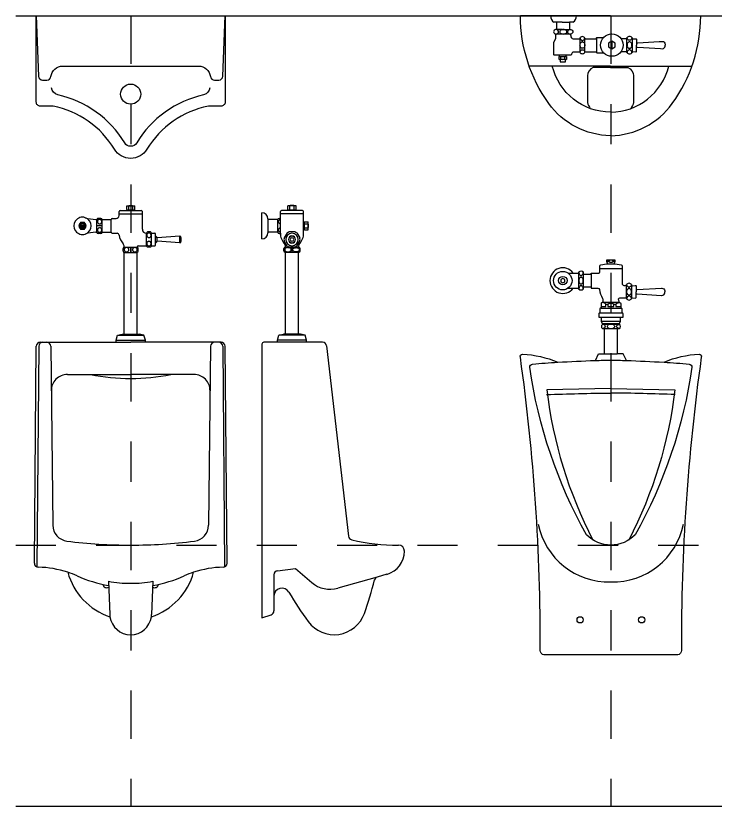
# Model space of a CAD drawing. Header units: inches. Extents: x -5 to 57, y -105 to 48.
# Drawn here: x 28.844 to 30.586, y 38.029 to 39.997 of the extents above; entities that cross this region are included whole.
import ezdxf

# ---------------------------------------------------------------- set-up
doc = ezdxf.new("R2010")
doc.units = ezdxf.units.IN
doc.header["$MEASUREMENT"] = 0
doc.linetypes.add('ACAD_ISO03W100', pattern=[30, 12, -18])
doc.linetypes.add('ACAD_ISO10W100', pattern=[18, 12, -3, 0, -3])

# ---------------------------------------------------------------- blocks, each defined once
blk = doc.blocks.new('bn46-1')
blk.add_lwpolyline([(-0.0406, -0.3321, 0.211424), (-0.1934, -0.225), (-0.2251, -0.225, -0.414214), (-0.2351, -0.215), (-0.2351, 0), (0.2351, 0), (0.2351, -0.215, -0.414214), (0.2251, -0.225), (0.1934, -0.225, 0.211424), (0.0406, -0.3321, -0.564644)], format="xyb", close=True)
at = {"color": 8}
for points in [[(-0.2351, 0), (-0.2294, -0.1504, 0.403277), (-0.2195, -0.16), (-0.2086, -0.16, 0.377964), (-0.1987, -0.1513, -0.377964), (-0.1689, -0.125), (0.1689, -0.125, -0.377964), (0.1987, -0.1513, 0.377964), (0.2086, -0.16), (0.2195, -0.16, 0.403277), (0.2294, -0.1504), (0.2351, 0)], [(0.1973, -0.179, -0.328184), (0.1817, -0.1968, 0.205384), (0.0149, -0.3166, -0.564644), (-0.0149, -0.3166, 0.205384), (-0.1817, -0.1968, -0.328184), (-0.1973, -0.179)]]:
    blk.add_lwpolyline(points, format="xyb", dxfattribs=at)
blk.add_circle((0, -0.195), 0.025)
blk = doc.blocks.new('bn46-2')
for p, q in [((-0.01, 1.0675), (-0.0045, 1.0675)), ((-0.01, 1.0585), (-0.01, 1.0675)), ((-0.005, 1.0585), (-0.005, 1.0675)), ((-0.0045, 1.0685), (0.0045, 1.0685)), ((-0.0045, 1.0675), (-0.0045, 1.0685)), ((-0.0045, 1.0675), (0.0045, 1.0675)), ((0.0045, 1.0675), (0.0045, 1.0685)), ((0.0045, 1.0675), (0.01, 1.0675)), ((0.005, 1.0585), (0.005, 1.0675)), ((0.01, 1.0585), (0.01, 1.0675)), ((-0.029, 1.0435), (-0.029, 1.0535)), ((-0.029, 1.0475), (0.029, 1.0475)), ((-0.026, 1.0565), (-0.008, 1.0565)), ((-0.008, 1.0565), (-0.008, 1.0575)), ((-0.008, 1.0565), (0.008, 1.0565)), ((0.008, 1.0565), (0.008, 1.0575)), ((0.008, 1.0565), (0.026, 1.0565)), ((0.029, 1.0095), (0.029, 1.0535)), ((-0.1248, 1.0262), (-0.1295, 1.018)), ((-0.1153, 1.0262), (-0.1248, 1.0262)), ((-0.1105, 1.018), (-0.1153, 1.0262)), ((-0.087, 1.034), (-0.084, 1.034)), ((-0.084, 1.0023), (-0.084, 1.0337)), ((-0.074, 1.0367), (-0.081, 1.0367)), ((-0.071, 1.034), (-0.049, 1.034)), ((-0.071, 1.0023), (-0.071, 1.0337)), ((-0.049, 1.0025), (-0.049, 1.0335)), ((-0.046, 1.0365), (-0.036, 1.0365)), ((-0.1295, 1.018), (-0.1248, 1.0098)), ((-0.1249, 1.019), (-0.1151, 1.019)), ((-0.1249, 1.017), (-0.1151, 1.017)), ((-0.1248, 1.0098), (-0.1153, 1.0098)), ((-0.1153, 1.0098), (-0.1105, 1.018)), ((-0.071, 1.018), (-0.084, 1.018)), ((-0.087, 1.002), (-0.084, 1.002)), ((-0.074, 0.9993), (-0.081, 0.9993)), ((-0.071, 1.002), (-0.049, 1.002)), ((-0.046, 0.9995), (-0.0337, 0.9995)), ((0.039, 0.9683), (0.039, 0.9997)), ((0.049, 1.0027), (0.042, 1.0027)), ((0.052, 0.9683), (0.052, 0.9997)), ((0.052, 0.9995), (0.06, 0.9995)), ((0.062, 0.993), (0.062, 0.9975)), ((0.062, 0.975), (0.062, 0.993)), ((0.122, 0.9925), (0.066, 0.9885)), ((0.066, 0.9795), (0.066, 0.9885)), ((0.122, 0.9755), (0.122, 0.9925)), ((0.126, 0.9795), (0.126, 0.9885)), ((-0.016, 0.965), (-0.016, 0.9663)), ((-0.0157, 0.965), (0.0157, 0.965)), ((0, 0.952), (0, 0.965)), ((0, 0.9645), (0, 0.9525)), ((0.016, 0.965), (0.016, 0.9655)), ((0.019, 0.9685), (0.039, 0.9685)), ((0.049, 0.9653), (0.042, 0.9653)), ((0.052, 0.9685), (0.06, 0.9685)), ((0.062, 0.9705), (0.062, 0.975)), ((0.122, 0.9755), (0.066, 0.9795)), ((-0.0187, 0.955), (-0.0187, 0.962)), ((-0.016, 0.748), (-0.016, 0.952)), ((-0.0157, 0.952), (0.0157, 0.952)), ((0.016, 0.748), (0.016, 0.952)), ((0.0187, 0.955), (0.0187, 0.962)), ((-0.033, 0.746), (-0.021, 0.748)), ((-0.021, 0.748), (-0.016, 0.748)), ((-0.016, 0.748), (0.016, 0.748)), ((0.016, 0.748), (0.021, 0.748)), ((0.033, 0.746), (0.021, 0.748)), ((-0.0365, 0.733), (-0.033, 0.746)), ((-0.0365, 0.733), (0.0365, 0.733)), ((-0.0365, 0.728), (-0.0365, 0.733)), ((-0.033, 0.746), (0.033, 0.746)), ((0.0365, 0.733), (0.033, 0.746)), ((0.0365, 0.728), (0.0365, 0.733)), ((-0.2399, 0.178), (-0.2351, 0.7181)), ((-0.2291, 0.7181), (-0.234, 0.1688)), ((-0.2251, 0.728), (-0.0365, 0.728)), ((-0.1989, 0.7181), (-0.1938, 0.2723)), ((-0.0365, 0.728), (0, 0.728)), ((0.0365, 0.728), (0, 0.728)), ((0.2251, 0.728), (0.0365, 0.728)), ((0.1989, 0.7181), (0.1938, 0.2723)), ((0.2291, 0.7181), (0.234, 0.1688)), ((0.2399, 0.178), (0.2351, 0.7181)), ((-0.1576, 0.648), (0, 0.648)), ((0.1576, 0.648), (0, 0.648)), ((-0.0554, 0.1329), (-0.052, 0.05)), ((0.0554, 0.1329), (0.052, 0.05))]:
    blk.add_line(p, q)
for points in [[(-0.0775, 1.0343, 0.106673), (-0.0795, 1.0339, 0.101512), (-0.0813, 1.0326, 0.094975), (-0.0824, 1.0307, 0.090819), (-0.0829, 1.0285, 0.090819), (-0.0824, 1.0262, 0.094975), (-0.0813, 1.0243, 0.101512), (-0.0795, 1.0231, 0.106673), (-0.0775, 1.0226, 0.106673), (-0.0755, 1.0231, 0.101512), (-0.0737, 1.0243, 0.094975), (-0.0726, 1.0262, 0.090819), (-0.0721, 1.0285, 0.090819), (-0.0726, 1.0307, 0.094975), (-0.0737, 1.0326, 0.101512), (-0.0755, 1.0339, 0.106673)], [(-0.0775, 1.0135, 0.106673), (-0.0795, 1.0131, 0.101512), (-0.0813, 1.0118, 0.094975), (-0.0824, 1.0099, 0.090819), (-0.0829, 1.0076, 0.090819), (-0.0824, 1.0054, 0.094975), (-0.0813, 1.0035, 0.101512), (-0.0795, 1.0022, 0.106673), (-0.0775, 1.0018, 0.106673), (-0.0755, 1.0022, 0.101512), (-0.0737, 1.0035, 0.094975), (-0.0726, 1.0054, 0.090819), (-0.0721, 1.0076, 0.090819), (-0.0726, 1.0099, 0.094975), (-0.0737, 1.0118, 0.101512), (-0.0755, 1.0131, 0.106673)], [(0.0455, 1.0003, 0.106673), (0.0435, 0.9999, 0.101512), (0.0417, 0.9986, 0.094975), (0.0406, 0.9967, 0.090819), (0.0401, 0.9945, 0.090819), (0.0406, 0.9922, 0.094975), (0.0417, 0.9903, 0.101512), (0.0435, 0.9891, 0.106673), (0.0455, 0.9886, 0.106673), (0.0475, 0.9891, 0.101512), (0.0493, 0.9903, 0.094975), (0.0504, 0.9922, 0.090819), (0.0509, 0.9945, 0.090819), (0.0504, 0.9967, 0.094975), (0.0493, 0.9986, 0.101512), (0.0475, 0.9999, 0.106673)], [(0.0455, 0.9795, 0.106673), (0.0435, 0.9791, 0.101512), (0.0417, 0.9778, 0.094975), (0.0406, 0.9759, 0.090819), (0.0401, 0.9736, 0.090819), (0.0406, 0.9714, 0.094975), (0.0417, 0.9695, 0.101512), (0.0435, 0.9682, 0.106673), (0.0455, 0.9678, 0.106673), (0.0475, 0.9682, 0.101512), (0.0493, 0.9695, 0.094975), (0.0504, 0.9714, 0.090819), (0.0509, 0.9736, 0.090819), (0.0504, 0.9759, 0.094975), (0.0493, 0.9778, 0.101512), (0.0475, 0.9791, 0.106673)], [(-0.0045, 0.9585, 0.106673), (-0.0049, 0.9605, 0.101512), (-0.0062, 0.9623, 0.094975), (-0.0081, 0.9634, 0.090819), (-0.0104, 0.9639, 0.090819), (-0.0126, 0.9634, 0.094975), (-0.0145, 0.9623, 0.101512), (-0.0158, 0.9605, 0.106673), (-0.0162, 0.9585, 0.106673), (-0.0158, 0.9565, 0.101512), (-0.0145, 0.9547, 0.094975), (-0.0126, 0.9536, 0.090819), (-0.0104, 0.9531, 0.090819), (-0.0081, 0.9536, 0.094975), (-0.0062, 0.9547, 0.101512), (-0.0049, 0.9565, 0.106673)], [(0.0163, 0.9585, 0.106673), (0.0159, 0.9605, 0.101512), (0.0146, 0.9623, 0.094975), (0.0127, 0.9634, 0.090819), (0.0105, 0.9639, 0.090819), (0.0082, 0.9634, 0.094975), (0.0063, 0.9623, 0.101512), (0.0051, 0.9605, 0.106673), (0.0046, 0.9585, 0.106673), (0.0051, 0.9565, 0.101512), (0.0063, 0.9547, 0.094975), (0.0082, 0.9536, 0.090819), (0.0105, 0.9531, 0.090819), (0.0127, 0.9536, 0.094975), (0.0146, 0.9547, 0.101512), (0.0159, 0.9565, 0.106673)]]:
    blk.add_lwpolyline(points, format="xyb", close=True)
for radius in [0.00823, 0.005]:
    blk.add_circle((-0.12, 1.018), radius)
for centre, radius, start, end in [((-0.036, 1.0435), 0.007, 270, 0), ((-0.026, 1.0535), 0.003, 90, 180), ((-0.0075, 1.0611), 0.00363, 226.3972, 262.0719), ((-0.0075, 1.0611), 0.00363, 262.0719, 313.6028), ((0, 1.0705), 0.013, 247.3801, 292.6199), ((0.0075, 1.0611), 0.00363, 226.3972, 277.9281), ((0.0075, 1.0611), 0.00363, 277.9281, 313.6028), ((0.026, 1.0535), 0.003, 0, 90), ((-0.12, 1.018), 0.0215, 71.0518, 288.9482), ((-0.12, 1.018), 0.0215, 288.9482, 71.0518), ((-0.087, 1.114), 0.08, 251.0518, 270), ((-0.081, 1.0337), 0.003, 90, 174.6388), ((-0.081, 1.0337), 0.003, 174.6388, 180), ((-0.074, 1.0337), 0.003, 0, 90), ((-0.046, 1.0335), 0.003, 90, 180), ((0.039, 1.0095), 0.01, 180, 270), ((-0.087, 0.922), 0.08, 90, 108.9482), ((-0.081, 1.0023), 0.003, 180, 270), ((-0.074, 1.0023), 0.003, 270, 0), ((-0.046, 1.0025), 0.003, 180, 270), ((-0.0337, 0.9945), 0.005, 6.638, 90), ((0.0101, 0.9996), 0.0391, 186.638, 222.695), ((0.042, 0.9997), 0.003, 90, 180), ((0.049, 0.9997), 0.003, 0, 90), ((0.06, 0.9975), 0.002, 0, 90), ((0.0564, 0.984), 0.0106, 25.0876, 58.1092), ((0.122, 0.9885), 0.004, 0, 90), ((-0.026, 0.9663), 0.01, 0, 42.695), ((-0.0157, 0.962), 0.003, 90, 180), ((0.0157, 0.962), 0.003, 0, 90), ((0.019, 0.9655), 0.003, 90, 180), ((0.042, 0.9683), 0.003, 180, 270), ((0.049, 0.9683), 0.003, 270, 0), ((0.06, 0.9705), 0.002, 270, 0), ((0.0564, 0.984), 0.0106, 301.8908, 334.9124), ((0.122, 0.9795), 0.004, 270, 0), ((-0.0157, 0.955), 0.003, 180, 270), ((0.0157, 0.955), 0.003, 270, 0), ((-0.2251, 0.718), 0.01, 90, 179.4885), ((-0.2191, 0.718), 0.01, 90, 179.4884), ((-0.2089, 0.718), 0.01, 0.6577, 90), ((0.2089, 0.718), 0.01, 90, 179.3423), ((0.2191, 0.718), 0.01, 0.5116, 90), ((0.2251, 0.718), 0.01, 0.5115, 90), ((-0.1576, 0.608), 0.04, 90, 180.6577), ((0, 1.143), 0.505, 258.5788, 270), ((0, 1.143), 0.505, 270, 281.4212), ((0.1576, 0.608), 0.04, 359.3423, 90), ((-0.1538, 0.2728), 0.04, 180.6577, 262.7228), ((0.1538, 0.2728), 0.04, 277.2772, 359.3423), ((0, 1.4769), 1.2539, 262.7228, 270), ((0, 1.4769), 1.2539, 270, 277.2772), ((-0.2299, 0.1779), 0.01, 179.4885, 268.8544), ((0.2299, 0.1779), 0.01, 271.1456, 0.5115), ((-0.2351, -0.082), 0.25, 71.7271, 88.8544), ((0.2351, -0.082), 0.25, 91.1456, 108.2729), ((-0.2351, -0.082), 0.25, 65.9878, 71.7271), ((0, 0.1986), 0.1626, 195.3987, 251.5273), ((0, 0.4458), 0.3278, 245.9878, 260.3397), ((0, 0.1986), 0.1626, 288.4727, 344.6013), ((0, 0.4458), 0.3278, 279.6603, 294.0122), ((0.2351, -0.082), 0.25, 108.2729, 114.0122), ((-0.06, 0.126), 0.009, 184.2053, 305.0128), ((0, 0.4458), 0.3178, 259.9564, 270), ((0, 0.4458), 0.3178, 270, 280.0436), ((0.06, 0.126), 0.009, 234.9872, 355.7947), ((0, 0.0521), 0.0521, 182.3345, 188.5069), ((0, 0.0521), 0.0521, 188.5069, 270), ((0, 0.0521), 0.0521, 270, 351.4931), ((0, 0.0521), 0.0521, 351.4931, 357.6655)]:
    blk.add_arc(centre, radius, start, end)
blk = doc.blocks.new('bn46-3')
for p, q in [((0.0705, 0.0495), (0.065, 0.0495)), ((0.065, 0.0405), (0.065, 0.0495)), ((0.067, 0.0385), (0.067, 0.0395)), ((0.07, 0.0405), (0.07, 0.0495)), ((0.0795, 0.0505), (0.0705, 0.0505)), ((0.0705, 0.0495), (0.0705, 0.0505)), ((0.0795, 0.0495), (0.0705, 0.0495)), ((0.0795, 0.0495), (0.0795, 0.0505)), ((0.085, 0.0495), (0.0795, 0.0495)), ((0.08, 0.0405), (0.08, 0.0495)), ((0.083, 0.0385), (0.083, 0.0395)), ((0.085, 0.0405), (0.085, 0.0495)), ((0, -0.0325), (0, 0.0325)), ((0.046, 0.0187), (0.046, 0.0355)), ((0.104, 0.0295), (0.046, 0.0295)), ((0.067, 0.0385), (0.049, 0.0385)), ((0.083, 0.0385), (0.067, 0.0385)), ((0.101, 0.0385), (0.083, 0.0385)), ((0.104, 0.008), (0.104, 0.0355)), ((0.015, 0.0175), (0.015, 0.016)), ((0.04, 0.016), (0.015, 0.016)), ((0.015, 0.016), (0.015, -0.016)), ((0.04, -0.0157), (0.04, 0.0157)), ((0.043, 0.0187), (0.046, 0.0187)), ((0.046, -0.0183), (0.046, 0.0187)), ((0.104, 0.008), (0.105, 0.008)), ((0.104, -0.008), (0.104, 0.008)), ((0.106, 0.01), (0.115, 0.01)), ((0.106, 0.005), (0.115, 0.005)), ((0.115, 0.0045), (0.115, 0.01)), ((0.115, 0.0045), (0.116, 0.0045)), ((0.115, -0.0045), (0.115, 0.0045)), ((0.116, -0.0045), (0.116, 0.0045)), ((0.015, -0.016), (0.015, -0.0175)), ((0.04, -0.016), (0.015, -0.016)), ((0.043, -0.0187), (0.046, -0.0187)), ((0.0633, -0.0178), (0.0555, -0.0295)), ((0.082, -0.0153), (0.068, -0.0153)), ((0.0867, -0.0178), (0.0945, -0.0295)), ((0.104, -0.008), (0.105, -0.008)), ((0.104, -0.0183), (0.104, -0.008)), ((0.106, -0.005), (0.115, -0.005)), ((0.106, -0.01), (0.115, -0.01)), ((0.115, -0.01), (0.115, -0.0045)), ((0.115, -0.0045), (0.116, -0.0045)), ((0.0633, -0.0502), (0.0555, -0.0385)), ((0.0867, -0.0502), (0.0945, -0.0385)), ((0.0545, -0.0625), (0.0545, -0.0565)), ((0.0575, -0.0535), (0.0925, -0.0535)), ((0.059, -0.0535), (0.059, -0.0517)), ((0.082, -0.0527), (0.068, -0.0527)), ((0.075, -0.0535), (0.075, -0.0655)), ((0.091, -0.0535), (0.091, -0.0517)), ((0.0955, -0.0625), (0.0955, -0.0565)), ((0.0575, -0.0655), (0.0925, -0.0655)), ((0.059, -0.27), (0.059, -0.0655)), ((0.091, -0.27), (0.091, -0.0655)), ((0.0385, -0.285), (0.042, -0.272)), ((0.042, -0.272), (0.054, -0.27)), ((0.108, -0.272), (0.042, -0.272)), ((0.059, -0.27), (0.054, -0.27)), ((0.091, -0.27), (0.059, -0.27)), ((0.096, -0.27), (0.091, -0.27)), ((0.108, -0.272), (0.096, -0.27)), ((0.1115, -0.285), (0.108, -0.272)), ((0, -0.295), (0, -0.976)), ((0.0385, -0.29), (0.005, -0.29)), ((0.0385, -0.29), (0.0385, -0.285)), ((0.1115, -0.285), (0.0385, -0.285)), ((0.1115, -0.29), (0.0385, -0.29)), ((0.1115, -0.29), (0.1115, -0.285)), ((0.1511, -0.29), (0.1115, -0.29)), ((0.161, -0.2988), (0.2161, -0.7731)), ((0.0387, -0.8589), (0.0834, -0.853)), ((0.0834, -0.853), (0.1244, -0.8881)), ((0.03, -0.8688), (0.03, -0.922)), ((0.2873, -0.8745), (0.1891, -0.9024)), ((0.3113, -0.8677), (0.2873, -0.8745)), ((0.03, -0.922), (0.03, -0.9588)), ((0, -0.976), (0.0232, -0.9683))]:
    blk.add_line(p, q)
for points in [[(0.046, 0.0046, -0.081002), (0.0445, 0.0051, -0.101512), (0.0427, 0.0063, -0.094975), (0.0416, 0.0082, -0.090819), (0.0411, 0.0105, -0.090819), (0.0416, 0.0127, -0.094975), (0.0427, 0.0146, -0.101512), (0.0445, 0.0159, -0.081002), (0.046, 0.0163, -0.106673)], [(0.046, -0.0162, -0.081002), (0.0445, -0.0158, -0.101512), (0.0427, -0.0145, -0.094975), (0.0416, -0.0126, -0.090819), (0.0411, -0.0104, -0.090819), (0.0416, -0.0081, -0.094975), (0.0427, -0.0062, -0.101512), (0.0445, -0.0049, -0.081002), (0.046, -0.0045, -0.106673)]]:
    blk.add_lwpolyline(points, format="xyb")
for points in [[(0.0568, -0.0595, 0.145506), (0.0573, -0.0614, 0.107169), (0.0592, -0.0632, 0.077296), (0.0617, -0.0643, 0.064392), (0.065, -0.0647, 0.064392), (0.0683, -0.0643, 0.077296), (0.0708, -0.0632, 0.107169), (0.0727, -0.0614, 0.145506), (0.0733, -0.0595, 0.145506), (0.0727, -0.0576, 0.107169), (0.0708, -0.0558, 0.077296), (0.0683, -0.0547, 0.064392), (0.065, -0.0543, 0.064392), (0.0617, -0.0547, 0.077296), (0.0592, -0.0558, 0.107169), (0.0573, -0.0576, 0.145506)], [(0.0932, -0.0595, -0.145506), (0.0927, -0.0614, -0.107169), (0.0908, -0.0632, -0.077296), (0.0883, -0.0643, -0.064392), (0.085, -0.0647, -0.064392), (0.0817, -0.0643, -0.077296), (0.0792, -0.0632, -0.107169), (0.0773, -0.0614, -0.145506), (0.0767, -0.0595, -0.145506), (0.0773, -0.0576, -0.107169), (0.0792, -0.0558, -0.077296), (0.0817, -0.0547, -0.064392), (0.085, -0.0543, -0.064392), (0.0883, -0.0547, -0.077296), (0.0908, -0.0558, -0.107169), (0.0927, -0.0576, -0.145506)]]:
    blk.add_lwpolyline(points, format="xyb", close=True)
for centre, radius, start, end in [((0.0675, 0.0431), 0.00363, 226.3972, 262.0719), ((0.0675, 0.0431), 0.00363, 262.0719, 313.6028), ((0.075, 0.0525), 0.013, 247.3801, 292.6199), ((0.0825, 0.0431), 0.00363, 226.3972, 277.9281), ((0.0825, 0.0431), 0.00363, 277.9281, 313.6028), ((0, 0.0175), 0.015, 0, 90), ((0.049, 0.0355), 0.003, 90, 180), ((0.101, 0.0355), 0.003, 0, 90), ((0.043, 0.0157), 0.003, 90, 180), ((0.1086, 0.0075), 0.00363, 136.3972, 172.0719), ((0.1086, 0.0075), 0.00363, 172.0719, 223.6028), ((0.118, 0), 0.013, 157.3801, 202.6199), ((0, -0.0175), 0.015, 270, 0), ((0.043, -0.0157), 0.003, 180, 270), ((0.0851, -0.0184), 0.0391, 179.8646, 222.695), ((0.075, -0.034), 0.0155, 0, 180), ((0.075, -0.034), 0.02, 110.6121, 125.7718), ((0.075, -0.034), 0.02, 54.2282, 69.3879), ((0.0649, -0.0184), 0.0391, 317.305, 0.1354), ((0.1086, -0.0075), 0.00363, 136.3972, 187.9281), ((0.1086, -0.0075), 0.00363, 187.9281, 223.6028), ((0.075, -0.034), 0.02, 166.9961, 180), ((0.075, -0.034), 0.02, 180, 193.0039), ((0.075, -0.034), 0.0155, 180, 0), ((0.075, -0.034), 0.009, 0, 180), ((0.075, -0.034), 0.009, 180, 0), ((0.075, -0.034), 0.0085, 0, 180), ((0.075, -0.034), 0.0085, 180, 0), ((0.075, -0.034), 0.0045, 0, 180), ((0.075, -0.034), 0.0045, 180, 0), ((0.075, -0.034), 0.02, 0, 13.0039), ((0.075, -0.034), 0.02, 346.9961, 0), ((0.0575, -0.0565), 0.003, 90, 180), ((0.049, -0.0517), 0.01, 0, 42.695), ((0.075, -0.034), 0.02, 234.2282, 249.3879), ((0.075, -0.034), 0.02, 290.6121, 305.7718), ((0.101, -0.0517), 0.01, 137.305, 180), ((0.0925, -0.0565), 0.003, 0, 90), ((0.0575, -0.0625), 0.003, 180, 270), ((0.0925, -0.0625), 0.003, 270, 0), ((0.005, -0.295), 0.005, 90, 180), ((0.1511, -0.3), 0.01, 6.6202, 90), ((0.226, -0.7719), 0.01, 186.6202, 256.8969), ((0.34, -0.2821), 0.5129, 256.8969, 270), ((0.34, -0.81), 0.015, 0, 90), ((0.295, -0.81), 0.06, 285.8092, 0), ((0.04, -0.8688), 0.01, 97.5618, 180), ((-0.4973, -0.6937), 0.8, 340.1661, 346.4004), ((0.29, -0.8842), 0.01, 105.8092, 166.4004), ((0.05, -0.922), 0.02, 30.1595, 180), ((0.17, -0.835), 0.07, 229.3952, 285.8092), ((0.759, -0.51), 0.8, 210.1595, 216.4706), ((0.02, -0.9588), 0.01, 288.4349, 0), ((0.18, -0.938), 0.08, 216.4706, 340.1661)]:
    blk.add_arc(centre, radius, start, end)
blk = doc.blocks.new('bn46-4')
for p, q in [((-0.0008, 0), (-0.2252, 0)), ((-0.0008, 0), (0.2237, 0)), ((-0.1345, -0.016), (-0.1418, -0.016)), ((-0.1027, -0.016), (-0.1027, -0.0344)), ((-0.0947, -0.016), (-0.1027, -0.016)), ((-0.0997, -0.0494), (-0.0997, -0.0454)), ((-0.0937, -0.0574), (-0.0885, -0.0574)), ((-0.0885, -0.0574), (-0.0774, -0.0574)), ((-0.0774, -0.0554), (-0.0774, -0.0571)), ((-0.0774, -0.0571), (-0.0774, -0.0574)), ((-0.0774, -0.0574), (-0.0774, -0.0894)), ((0.053, -0.055), (0.053, -0.0562)), ((0.053, -0.0562), (0.053, -0.0565)), ((0.053, -0.0565), (0.053, -0.0903)), ((0.0023, -0.0634), (0.0023, -0.0824)), ((-0.0774, -0.0894), (-0.0774, -0.0909)), ((0.053, -0.0903), (0.053, -0.0913))]:
    blk.add_line(p, q)
for points in [[(-0.0008, -0.2985, -0.23764), (-0.1547, -0.2182, -0.156644), (-0.2252, 0, -0.995771)], [(-0.1211, -0.016), (-0.1345, -0.016, -0.351163)], [(-0.1211, -0.016), (-0.1027, -0.016, 0.255531)], [(-0.0008, -0.2985, 0.23764), (0.1531, -0.2182, 0.156644), (0.2237, 0, 0.995771)], [(-0.1345, -0.0344), (-0.1375, -0.0344, 0.913215), (-0.1375, -0.0454)], [(-0.1221, -0.0344), (-0.1345, -0.0344, 1.108254)], [(-0.1221, -0.0344), (-0.1027, -0.0344, -0.707546)], [(-0.1027, -0.0344), (-0.0997, -0.0344, -0.913215), (-0.0997, -0.0454), (-0.1007, -0.0454)], [(-0.0769, -0.0547, 0.071269), (-0.0764, -0.0566, 0.085783), (-0.0752, -0.0591, 0.10607), (-0.0731, -0.0608, 0.126822), (-0.0709, -0.0614, 0.126822), (-0.0687, -0.0608, 0.10607), (-0.0667, -0.0591, 0.085783), (-0.0654, -0.0566, 0.071269), (-0.0649, -0.0547, 0.075445)], [(-0.0644, -0.0559, 0.236068), (-0.0619, -0.0574), (-0.0357, -0.0574, 0.469837)], [(-0.0357, -0.0569), (-0.0357, -0.0554, -0.414214), (-0.0342, -0.0539), (-0.0182, -0.0539)], [(0.04, -0.0555, -0.236068), (0.0375, -0.057), (0.0254, -0.057, -0.651427)], [(0.0524, -0.0543, -0.071269), (0.052, -0.0562, -0.085783), (0.0507, -0.0587, -0.10607), (0.0487, -0.0605, -0.126822), (0.0465, -0.061, -0.126822), (0.0443, -0.0605, -0.10607), (0.0422, -0.0587, -0.085783), (0.0409, -0.0562, -0.071269), (0.0405, -0.0543, -0.075445)], [(0.053, -0.0565, 0.414214), (0.055, -0.0575), (0.062, -0.057, -0.274044), (0.064, -0.058), (0.064, -0.0654)], [(0.064, -0.0654, 0.386607), (0.067, -0.0674), (0.1207, -0.0643, -0.016603)], [(0.064, -0.0804, -0.386607), (0.067, -0.0784), (0.1235, -0.0817, 0.016603)], [(0.1207, -0.0643), (0.1275, -0.0639, -0.016603), (0.128, -0.0639, -1.33807)], [(0.128, -0.0639, -0.398884), (0.1355, -0.0704), (0.1355, -0.0729)], [(0.128, -0.0819, 0.398884), (0.1355, -0.0754), (0.1355, -0.0729)], [(-0.0769, -0.0916, -0.056795), (-0.0764, -0.0892, -0.085783), (-0.0752, -0.0867, -0.10607), (-0.0731, -0.085, -0.126822), (-0.0709, -0.0844, -0.126822), (-0.0687, -0.085, -0.10607), (-0.0667, -0.0867, -0.085783), (-0.0654, -0.0892, -0.056795), (-0.0649, -0.0916, -0.075445)], [(-0.0644, -0.0909, -0.236068), (-0.0619, -0.0894), (-0.0357, -0.0894, -0.469837)], [(-0.0357, -0.0894), (-0.0357, -0.0909, 0.414214), (-0.0342, -0.0924), (-0.0178, -0.0924)], [(0.04, -0.0913, 0.236068), (0.0375, -0.0898), (0.0247, -0.0898, 0.661248)], [(0.0524, -0.092, 0.056795), (0.052, -0.0896, 0.085783), (0.0507, -0.0871, 0.10607), (0.0487, -0.0853, 0.126822), (0.0465, -0.0848, 0.126822), (0.0443, -0.0853, 0.10607), (0.0422, -0.0871, 0.085783), (0.0409, -0.0896, 0.056795), (0.0405, -0.092, 0.075445)], [(0.053, -0.0903, -0.414214), (0.055, -0.0893), (0.062, -0.0898, 0.274044), (0.064, -0.0888), (0.064, -0.0814)], [(0.1235, -0.0817), (0.1275, -0.0819, 0.016603), (0.128, -0.0819, 1.33807)], [(-0.0008, -0.2402, -0.341958), (-0.1459, -0.125, -0.959099)], [(-0.0008, -0.1288), (-0.044, -0.1288, 0.296203), (-0.0584, -0.1493), (-0.0584, -0.216, 0.065425), (-0.0512, -0.2309, 2.868446)], [(-0.0008, -0.2402, 0.341958), (0.1444, -0.125, 0.959099)], [(-0.0008, -0.1288), (0.0424, -0.1288, -0.296203), (0.0568, -0.1493), (0.0568, -0.216, -0.065425), (0.0496, -0.2309, -2.868446)]]:
    blk.add_lwpolyline(points, format="xyb")
for points in [[(-0.1345, -0.0344), (-0.1345, -0.016)], [(-0.1375, -0.0454), (-0.1375, -0.0564), (-0.1425, -0.0674), (-0.1425, -0.0964)], [(-0.0997, -0.0454), (-0.1375, -0.0454)], [(-0.0644, -0.0909), (-0.0644, -0.0554)], [(-0.0357, -0.0569), (-0.0357, -0.0894)], [(0.04, -0.0913), (0.04, -0.055)], [(0.064, -0.0654), (0.064, -0.0729)], [(0.064, -0.0814), (0.064, -0.0729)], [(-0.1323, -0.0984), (-0.1415, -0.0984), (-0.1425, -0.0964)], [(-0.1275, -0.0984), (-0.1323, -0.0984)], [(-0.1115, -0.0984), (-0.1275, -0.0984)], [(-0.1275, -0.101), (-0.1275, -0.0984)], [(-0.0977, -0.0964), (-0.0987, -0.0984), (-0.1115, -0.0984)], [(-0.1115, -0.101), (-0.1115, -0.0984)], [(-0.0976, -0.0964), (-0.0945, -0.0894)], [(-0.0945, -0.0894), (-0.0774, -0.0894)], [(-0.1261, -0.109), (-0.1285, -0.109), (-0.1285, -0.101)], [(-0.1285, -0.101), (-0.1275, -0.101)], [(-0.1285, -0.101), (-0.1245, -0.102), (-0.1195, -0.101), (-0.1145, -0.102), (-0.1105, -0.101)], [(-0.1285, -0.109), (-0.1245, -0.108), (-0.1195, -0.109), (-0.1145, -0.108), (-0.1105, -0.109)], [(-0.1275, -0.101), (-0.1115, -0.101)], [(-0.1131, -0.109), (-0.1261, -0.109)], [(-0.1261, -0.109), (-0.1261, -0.1144), (-0.1228, -0.1144)], [(-0.1245, -0.108), (-0.1245, -0.102)], [(-0.1228, -0.1144), (-0.1131, -0.1144), (-0.1131, -0.109)], [(-0.1145, -0.108), (-0.1145, -0.102)], [(-0.1115, -0.101), (-0.1105, -0.101), (-0.1105, -0.109), (-0.1131, -0.109)], [(-0.0008, -0.125), (-0.2035, -0.125)], [(-0.0008, -0.125), (0.202, -0.125)]]:
    blk.add_lwpolyline(points)
for points in [[(-0.1184, -0.0454, 0.06206), (-0.1148, -0.0449, 0.075298), (-0.1121, -0.0438, 0.107049), (-0.11, -0.0418, 0.150029), (-0.1094, -0.0399, 0.150029), (-0.11, -0.038, 0.107049), (-0.1121, -0.036, 0.075298), (-0.1148, -0.0348, 0.06206), (-0.1184, -0.0344, 0.06206), (-0.122, -0.0348, 0.075298), (-0.1248, -0.036, 0.107049), (-0.1268, -0.038, 0.150029), (-0.1274, -0.0399, 0.150029), (-0.1268, -0.0418, 0.107049), (-0.1248, -0.0438, 0.075298), (-0.122, -0.0449, 0.06206)], [(-0.0649, -0.0729, -0.075445), (-0.0654, -0.0761, -0.085783), (-0.0667, -0.0786, -0.10607), (-0.0687, -0.0803, -0.126822), (-0.0709, -0.0809, -0.126822), (-0.0731, -0.0803, -0.10607), (-0.0752, -0.0786, -0.085783), (-0.0764, -0.0761, -0.075445), (-0.0769, -0.0729, -0.075445), (-0.0764, -0.0697, -0.085783), (-0.0752, -0.0672, -0.10607), (-0.0731, -0.0655, -0.126822), (-0.0709, -0.0649, -0.126822), (-0.0687, -0.0655, -0.10607), (-0.0667, -0.0672, -0.085783), (-0.0654, -0.0697, -0.075445)], [(0.0405, -0.0729, 0.075445), (0.0409, -0.0761, 0.085783), (0.0422, -0.0786, 0.10607), (0.0443, -0.0803, 0.126822), (0.0465, -0.0809, 0.126822), (0.0487, -0.0803, 0.10607), (0.0507, -0.0786, 0.085783), (0.052, -0.0761, 0.075445), (0.0525, -0.0729, 0.075445), (0.052, -0.0697, 0.085783), (0.0507, -0.0672, 0.10607), (0.0487, -0.0655, 0.126822), (0.0465, -0.0649, 0.126822), (0.0443, -0.0655, 0.10607), (0.0422, -0.0672, 0.085783), (0.0409, -0.0697, 0.075445)]]:
    blk.add_lwpolyline(points, format="xyb", close=True)
blk.add_lwpolyline([(0.0023, -0.0634), (-0.0059, -0.0681), (-0.0059, -0.0776), (0.0023, -0.0824), (0.0106, -0.0776), (0.0106, -0.0681)], close=True)
blk.add_circle((0.0023, -0.0729), 0.028)
for centre, radius, start, end in [((-0.1337, -0.0021), 0.0161, 172.3129, 239.6268), ((-0.1027, -0.001), 0.017, 297.9573, 3.3272), ((-0.1358, -0.0399), 0.00552, 275.1944, 84.8056), ((-0.1025, -0.0399), 0.00552, 95.1944, 264.8056), ((-0.0918, -0.0497), 0.00799, 178.1396, 255.6002), ((-0.0709, -0.0597), 0.00779, 33.3985, 146.6015), ((0.0465, -0.0593), 0.00779, 33.3985, 146.6015), ((-0.0709, -0.0866), 0.00779, 213.3985, 326.6015), ((0.0465, -0.087), 0.00779, 213.3985, 326.6015)]:
    blk.add_arc(centre, radius, start, end)
blk = doc.blocks.new('bn46-5')
for p, q in [((-0.1064, 0.9133), (-0.0938, 0.9133)), ((-0.0938, 0.9133), (-0.0807, 0.9133)), ((0.0518, 0.9218), (0.0518, 0.9207)), ((0.0518, 0.9207), (0.0518, 0.9203)), ((0.0518, 0.9203), (0.0518, 0.8883)), ((0.0518, 0.8883), (0.0518, 0.8873)), ((0.0161, 0.8123), (0.0161, 0.7494)), ((-0.0386, 0.7332), (-0.0307, 0.7494)), ((-0.0307, 0.7494), (-0.0159, 0.7494)), ((-0.0159, 0.7494), (0.0161, 0.7494)), ((0.031, 0.7494), (0.0161, 0.7494)), ((0.0389, 0.7332), (0.031, 0.7494))]:
    blk.add_line(p, q)
for points in [[(-0.0302, 0.9508, 0.333333), (-0.0272, 0.9538), (-0.0272, 0.9693, -0.350781), (-0.0252, 0.9718), (-0.0107, 0.9743)], [(-0.0097, 0.9743, 0.811394), (-0.0102, 0.9778), (-0.0102, 0.9828, -0.535184), (-0.0087, 0.9838), (0.0088, 0.9838, -0.302776), (0.0103, 0.9828), (0.0103, 0.9778, 0.811394), (0.0098, 0.9743, 0.825143)], [(-0.0102, 0.978, 0.073371), (-0.0084, 0.9786, 0.104203), (-0.0071, 0.9797, 0.174705), (-0.0067, 0.9806, 0.174705), (-0.0071, 0.9815, 0.104203), (-0.0084, 0.9825, 0.064948), (-0.01, 0.9831, 0.005212), (-0.0102, 0.9832, 0.051099)], [(0.0103, 0.983, 0.054532), (0.0089, 0.9825, 0.104203), (0.0076, 0.9815, 0.174705), (0.0073, 0.9806, 0.174705), (0.0076, 0.9797, 0.104203), (0.0089, 0.9786, 0.054532), (0.0103, 0.9781, 0.051099)], [(0.0098, 0.9743), (0.0108, 0.9743), (0.0253, 0.9718, -0.317388), (0.0278, 0.9693), (0.0278, 0.9248, 0.562867), (0.0388, 0.9218, 1.523925)], [(-0.0677, 0.9478), (-0.0677, 0.9528, 0.384615), (-0.0807, 0.9528, 0.444444)], [(-0.0807, 0.9528), (-0.0807, 0.9508, 0.384615)], [(-0.0807, 0.9508), (-0.0807, 0.9133, 0.384615)], [(-0.0797, 0.9536, 0.011121), (-0.0797, 0.9531, 0.067459), (-0.0793, 0.9498, 0.079812), (-0.0781, 0.9473, 0.107118), (-0.0762, 0.9454, 0.139889), (-0.0742, 0.9448, 0.139889), (-0.0723, 0.9454, 0.107118), (-0.0704, 0.9473, 0.079812), (-0.0692, 0.9498, 0.067459), (-0.0687, 0.9531, 0.011121), (-0.0688, 0.9536, 0.079812)], [(-0.0677, 0.9163), (-0.0677, 0.9478, 0.384615)], [(-0.0807, 0.9133), (-0.0807, 0.9113, 0.384615), (-0.0677, 0.9113), (-0.0677, 0.9163, 0.384615)], [(-0.0742, 0.9193, 0.139889), (-0.0762, 0.9188, 0.107118), (-0.0781, 0.9169, 0.079812), (-0.0793, 0.9144, 0.067459), (-0.0797, 0.9111, 0.011121), (-0.0797, 0.9105, 0.079812)], [(-0.0688, 0.9105, 0.011121), (-0.0687, 0.9111, 0.067459), (-0.0692, 0.9144, 0.079812), (-0.0704, 0.9169, 0.107118), (-0.0723, 0.9188, 0.139889), (-0.0742, 0.9193, 0.139889)], [(-0.0322, 0.9133, -0.336876), (-0.0282, 0.9098, 0.101926), (-0.0207, 0.8878, -0.144353), (-0.0197, 0.8838), (-0.0197, 0.8773)], [(0.0512, 0.9226, -0.071269), (0.0508, 0.9207, -0.085783), (0.0495, 0.9182, -0.10607), (0.0475, 0.9164, -0.126822), (0.0453, 0.9158, -0.126822), (0.0431, 0.9164, -0.10607), (0.041, 0.9182, -0.085783), (0.0397, 0.9207, -0.071269), (0.0393, 0.9226, -0.075445)], [(0.0518, 0.9203, 0.414214), (0.0538, 0.9193), (0.0608, 0.9198, -0.274044), (0.0628, 0.9188), (0.0628, 0.9118)], [(0.0628, 0.9118, 0.386607), (0.0658, 0.9098), (0.1263, 0.9133, -0.016603), (0.1268, 0.9134, -1.33807)], [(0.1268, 0.9133, -0.398884), (0.1343, 0.9068), (0.1343, 0.9043)], [(0.0388, 0.8873, 0.236068), (0.0363, 0.8888), (0.0213, 0.8888, 0.548946), (0.0198, 0.8818), (0.0198, 0.8773)], [(0.0512, 0.8866, 0.056795), (0.0508, 0.889, 0.085783), (0.0495, 0.8915, 0.10607), (0.0475, 0.8933, 0.126822), (0.0453, 0.8938, 0.126822), (0.0431, 0.8933, 0.10607), (0.041, 0.8915, 0.085783), (0.0397, 0.889, 0.056795), (0.0393, 0.8866, 0.075445)], [(0.0518, 0.8883, -0.414214), (0.0538, 0.8893), (0.0608, 0.8888, 0.274044), (0.0628, 0.8898), (0.0628, 0.8968)], [(0.0628, 0.8968, -0.386607), (0.0658, 0.8988), (0.1263, 0.8953, 0.016603), (0.1268, 0.8953, 1.33807)], [(0.1268, 0.8953, 0.398884), (0.1343, 0.9018), (0.1343, 0.9043)], [(-0.0197, 0.8773), (-0.0217, 0.8773, 0.414214), (-0.0242, 0.8748), (-0.0242, 0.8648, -0.414214), (-0.0257, 0.8633, 0.414214), (-0.0272, 0.8618), (-0.0272, 0.8518)], [(-0.0122, 0.8738, 0.133918), (-0.0197, 0.8773, -11.710394)], [(-0.0077, 0.8738, -0.322885), (0.0078, 0.8738, 0.322885)], [(0.0125, 0.8738, -0.133918), (0.02, 0.8773, 11.710394)], [(0.02, 0.8773), (0.022, 0.8773, -0.414214), (0.0245, 0.8748), (0.0245, 0.8648, 0.414214), (0.026, 0.8633, -0.414214), (0.0275, 0.8618), (0.0275, 0.8518)], [(-0.0272, 0.8518, 0.414214), (-0.0302, 0.8488), (-0.0302, 0.8408), (-0.0242, 0.8408)], [(0.0243, 0.8408), (0.0303, 0.8408), (0.0303, 0.8488, 0.385505), (0.0275, 0.8518, 0.761635)], [(-0.0159, 0.8123), (-0.0202, 0.8123, -0.435475), (-0.0202, 0.8238, -0.393267)], [(-0.0209, 0.813, 0.021644), (-0.0194, 0.8133, 0.070072), (-0.0165, 0.8144, 0.106079), (-0.0144, 0.8163, 0.1622), (-0.0137, 0.8181, 0.1622), (-0.0144, 0.8199, 0.106079), (-0.0165, 0.8218, 0.070072), (-0.0194, 0.8229, 0.021644), (-0.0209, 0.8232, 0.056317)], [(-0.0202, 0.8238), (-0.0192, 0.8238, -0.435475)], [(-0.0192, 0.8238), (0.0198, 0.8238, -0.435475)], [(0.0161, 0.8123), (-0.0159, 0.8123, -0.435475)], [(0.0214, 0.813, -0.021644), (0.0199, 0.8133, -0.070072), (0.017, 0.8144, -0.106079), (0.0149, 0.8163, -0.1622), (0.0143, 0.8181, -0.1622), (0.0149, 0.8199, -0.106079), (0.017, 0.8218, -0.070072), (0.0199, 0.8229, -0.021644), (0.0214, 0.8232, -0.056317)], [(0.0198, 0.8238), (0.0208, 0.8238, -0.435475), (0.0208, 0.8123), (0.0161, 0.8123, -0.435475)], [(0.1324, 0.7289, -0.094683), (0.22, 0.7488, -0.537395), (0.2252, 0.7412, 0.03567), (0.1758, 0.0114, -0.346242), (0.1669, 0), (0, 0), (-0.1669, 0, -0.346242), (-0.1758, 0.0114, 0.03567), (-0.2252, 0.7412, -0.537395), (-0.22, 0.7488, -0.094683), (-0.1324, 0.7289)], [(0.1324, 0.7289, -0.004809), (0.195, 0.7244, -0.406002), (0.2019, 0.7165, -0.092523), (0.0603, 0.2992, -0.206899), (0, 0.2735, -0.206899), (-0.0603, 0.2992, -0.092523), (-0.2019, 0.7165, -0.406002), (-0.195, 0.7244, -0.004809), (-0.1324, 0.7289, -0.014979)], [(-0.1324, 0.7289, -0.007206), (-0.0386, 0.7332, -0.014979)], [(-0.0386, 0.7332, -0.002964), (0, 0.7343, -0.014979)], [(0, 0.7343, -0.002986), (0.0389, 0.7332, -0.406002)], [(0.0389, 0.7332, -0.007184), (0.1324, 0.7289, -0.406002)], [(-0.1603, 0.6483, -0.007782), (0, 0.6522, 4.131222)], [(0, 0.6639), (-0.1593, 0.6602, 0.091225), (-0.0445, 0.2862, 1.420058)], [(0, 0.6639), (0.1593, 0.6602, -0.091225), (0.0445, 0.2862, -1.420058)], [(0.1603, 0.6483, 0.007782), (0, 0.6522, -4.131222)], [(-0.1807, 0.3258, 0.367487), (0, 0.1821, 0.367487), (0.1807, 0.3258)]]:
    blk.add_lwpolyline(points, format="xyb")
for points in [[(-0.0107, 0.9743), (-0.0097, 0.9743)], [(-0.0097, 0.9743), (0.0098, 0.9743)], [(-0.1064, 0.9508), (-0.0938, 0.9508)], [(-0.0938, 0.9508), (-0.0807, 0.9508)], [(-0.0677, 0.9478), (-0.0492, 0.9478)], [(-0.0492, 0.9478), (-0.0492, 0.9508), (-0.0302, 0.9508)], [(-0.0492, 0.9478), (-0.0492, 0.9163)], [(-0.0272, 0.9623), (0.0278, 0.9623)], [(-0.0677, 0.9163), (-0.0492, 0.9163)], [(-0.0492, 0.9163), (-0.0492, 0.9133), (-0.0322, 0.9133)], [(0.0388, 0.8873), (0.0388, 0.9218)], [(0.0628, 0.9118), (0.0628, 0.9043)], [(0.0628, 0.8968), (0.0628, 0.9043)], [(-0.0242, 0.8678), (-0.0122, 0.8678), (-0.0122, 0.8738), (-0.0077, 0.8738), (-0.0077, 0.8678), (0.0078, 0.8678), (0.0078, 0.8738), (0.0128, 0.8738), (0.0128, 0.8678), (0.0244, 0.8678)], [(0.0198, 0.8773), (-0.0197, 0.8773)], [(-0.0272, 0.8518), (0.0275, 0.8518)], [(-0.0242, 0.8638), (0.0243, 0.8638)], [(-0.0242, 0.8408), (-0.0242, 0.8308), (-0.0212, 0.8253), (-0.0192, 0.8253)], [(-0.0242, 0.8408), (0.0243, 0.8408)], [(-0.0242, 0.8308), (0.0243, 0.8308)], [(0.0198, 0.8253), (0.0213, 0.8253), (0.0243, 0.8308), (0.0243, 0.8408)], [(-0.0192, 0.8253), (0.0198, 0.8253)], [(-0.0192, 0.8253), (-0.0192, 0.8238)], [(-0.0159, 0.7494), (-0.0159, 0.8123)], [(0.0198, 0.8253), (0.0198, 0.8238)]]:
    blk.add_lwpolyline(points)
for points in [[(0.0003, 0.9833, 0.051099), (-0.002, 0.9831, 0.064948), (-0.0036, 0.9825, 0.104203), (-0.0049, 0.9815, 0.174705), (-0.0052, 0.9806, 0.174705), (-0.0049, 0.9797, 0.104203), (-0.0036, 0.9786, 0.064948), (-0.002, 0.9781, 0.051099), (0.0003, 0.9778, 0.051099), (0.0025, 0.9781, 0.064948), (0.0041, 0.9786, 0.104203), (0.0054, 0.9797, 0.174705), (0.0058, 0.9806, 0.174705), (0.0054, 0.9815, 0.104203), (0.0041, 0.9825, 0.064948), (0.0025, 0.9831, 0.051099)], [(-0.0742, 0.9403, 0.139889), (-0.0762, 0.9398, 0.107118), (-0.0781, 0.9379, 0.079812), (-0.0793, 0.9354, 0.067459), (-0.0797, 0.9321, 0.067459), (-0.0793, 0.9288, 0.079812), (-0.0781, 0.9263, 0.107118), (-0.0762, 0.9244, 0.139889), (-0.0742, 0.9238, 0.139889), (-0.0723, 0.9244, 0.107118), (-0.0704, 0.9263, 0.079812), (-0.0692, 0.9288, 0.067459), (-0.0687, 0.9321, 0.067459), (-0.0692, 0.9354, 0.079812), (-0.0704, 0.9379, 0.107118), (-0.0723, 0.9398, 0.139889)], [(0.0393, 0.9043, 0.075445), (0.0397, 0.9012, 0.085783), (0.041, 0.8987, 0.10607), (0.0431, 0.8969, 0.126822), (0.0453, 0.8963, 0.126822), (0.0475, 0.8969, 0.10607), (0.0495, 0.8987, 0.085783), (0.0508, 0.9012, 0.075445), (0.0513, 0.9043, 0.075445), (0.0508, 0.9075, 0.085783), (0.0495, 0.91, 0.10607), (0.0475, 0.9118, 0.126822), (0.0453, 0.9123, 0.126822), (0.0431, 0.9118, 0.10607), (0.041, 0.91, 0.085783), (0.0397, 0.9075, 0.075445)], [(0.0003, 0.8233, 0.056317), (-0.0036, 0.8229, 0.070072), (-0.0065, 0.8218, 0.106079), (-0.0086, 0.8199, 0.1622), (-0.0092, 0.8181, 0.1622), (-0.0086, 0.8163, 0.106079), (-0.0065, 0.8144, 0.070072), (-0.0036, 0.8133, 0.056317), (0.0003, 0.8128, 0.056317), (0.0041, 0.8133, 0.070072), (0.007, 0.8144, 0.106079), (0.0091, 0.8163, 0.1622), (0.0098, 0.8181, 0.1622), (0.0091, 0.8199, 0.106079), (0.007, 0.8218, 0.070072), (0.0041, 0.8229, 0.056317)]]:
    blk.add_lwpolyline(points, format="xyb", close=True)
blk.add_lwpolyline([(-0.1197, 0.9378), (-0.1247, 0.935), (-0.1247, 0.9292), (-0.1197, 0.9263), (-0.1147, 0.9292), (-0.1147, 0.935)], close=True)
for centre, radius in [((-0.1197, 0.9321), 0.023), ((-0.1197, 0.9321), 0.0106), ((-0.0765, 0.0875), 0.00775), ((0.0765, 0.0875), 0.00775)]:
    blk.add_circle(centre, radius)
for centre, radius, start, end in [((-0.1197, 0.9321), 0.0319, 35.9464, 324.0536), ((0.0453, 0.9176), 0.00779, 33.3985, 146.6015), ((0.0453, 0.8916), 0.00779, 213.3985, 326.6015)]:
    blk.add_arc(centre, radius, start, end)

msp = doc.modelspace()

# ---------------------------------------------------------------- linework, layer by layer
at = {"color": 1}
for p, q in [((28.8443, 39.9966), (35.6635, 39.9966)), ((28.8443, 38.0286), (35.6635, 38.0286))]:
    msp.add_line(p, q, dxfattribs=at)
at = {"color": 1, "linetype": 'ACAD_ISO10W100', "ltscale": 0.01}
for p, q in [((29.1304, 39.9966), (29.1304, 38.0286)), ((30.3261, 39.9966), (30.3261, 38.0286))]:
    msp.add_line(p, q, dxfattribs=at)
at = {"color": 1, "linetype": 'ACAD_ISO03W100', "ltscale": 0.005}
msp.add_line((28.8443, 38.6786), (35.6635, 38.6786), dxfattribs=at)

# ---------------------------------------------------------------- block references
for name, p in [('bn46-1', (29.1304, 39.9966)), ('bn46-4', (30.3261, 39.9966)), ('bn46-2', (29.1304, 38.4556)), ('bn46-3', (29.4571, 39.4736)), ('bn46-5', (30.3261, 38.4051))]:
    msp.add_blockref(name, p)

doc.saveas('drawing.dxf')
